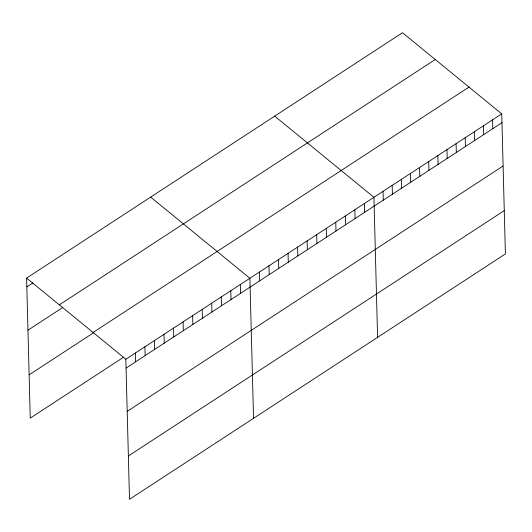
<?xml version="1.0" encoding="UTF-8"?>
<svg xmlns="http://www.w3.org/2000/svg" width="532" height="532" viewBox="0 0 532 532"><rect width="100%" height="100%" fill="white"/><g stroke="black" fill="none" stroke-linecap="round" stroke-linejoin="round"><path stroke-width="0.8" d="M26.6 278.076L402.498 32.711L501.736 113.881L505.4 253.924L129.502 499.289L125.838 359.246L26.6 278.076L30.264 418.119L123.643 357.165M26.833 286.888L32.964 282.884M59.345 304.863L435.243 59.498M27.963 330.192L62.723 307.503M93.087 332.46L468.985 87.095M29.134 374.814L93.885 332.547M125.838 359.246L501.736 113.881M126.064 368.058L501.962 122.693M127.201 411.362L503.099 165.997M128.365 455.984L504.263 210.619M274.692 116.136L373.929 197.305L377.594 337.348M150.649 197.106L249.88 278.276L253.551 418.318M492.605 119.84L492.832 128.651M483.475 125.798L483.708 134.609M474.344 131.756L474.577 140.568M465.214 137.721L465.447 146.526M456.09 143.68L456.316 152.485M446.96 149.638L447.193 158.443M437.829 155.597L438.062 164.408M428.699 161.555L428.932 170.366M419.575 167.514L419.801 176.325M410.445 173.472L410.671 182.283M401.314 179.43L401.547 188.242M392.184 185.389L392.417 194.2M383.053 191.347L383.286 200.158M364.387 203.537L364.62 212.348M354.844 209.761L355.077 218.572M345.301 215.992L345.534 224.803M335.759 222.223L335.991 231.028M326.216 228.447L326.449 237.259M316.673 234.678L316.906 243.49M307.13 240.903L307.363 249.714M297.594 247.134L297.82 255.945M288.051 253.365L288.278 262.176M278.509 259.589L278.735 268.401M268.966 265.82L269.199 274.632M259.423 272.052L259.656 280.856M240.338 284.507L240.57 293.318M230.795 290.731L231.028 299.543M221.252 296.962L221.485 305.774M211.716 303.193L211.942 311.998M202.173 309.418L202.399 318.229M192.631 315.649L192.857 324.46M183.088 321.873L183.321 330.685M173.545 328.104L173.778 336.916M164.002 334.335L164.235 343.147M154.46 340.56L154.692 349.371M144.917 346.791L145.15 355.602M135.374 353.022L135.607 361.827"/></g></svg>
